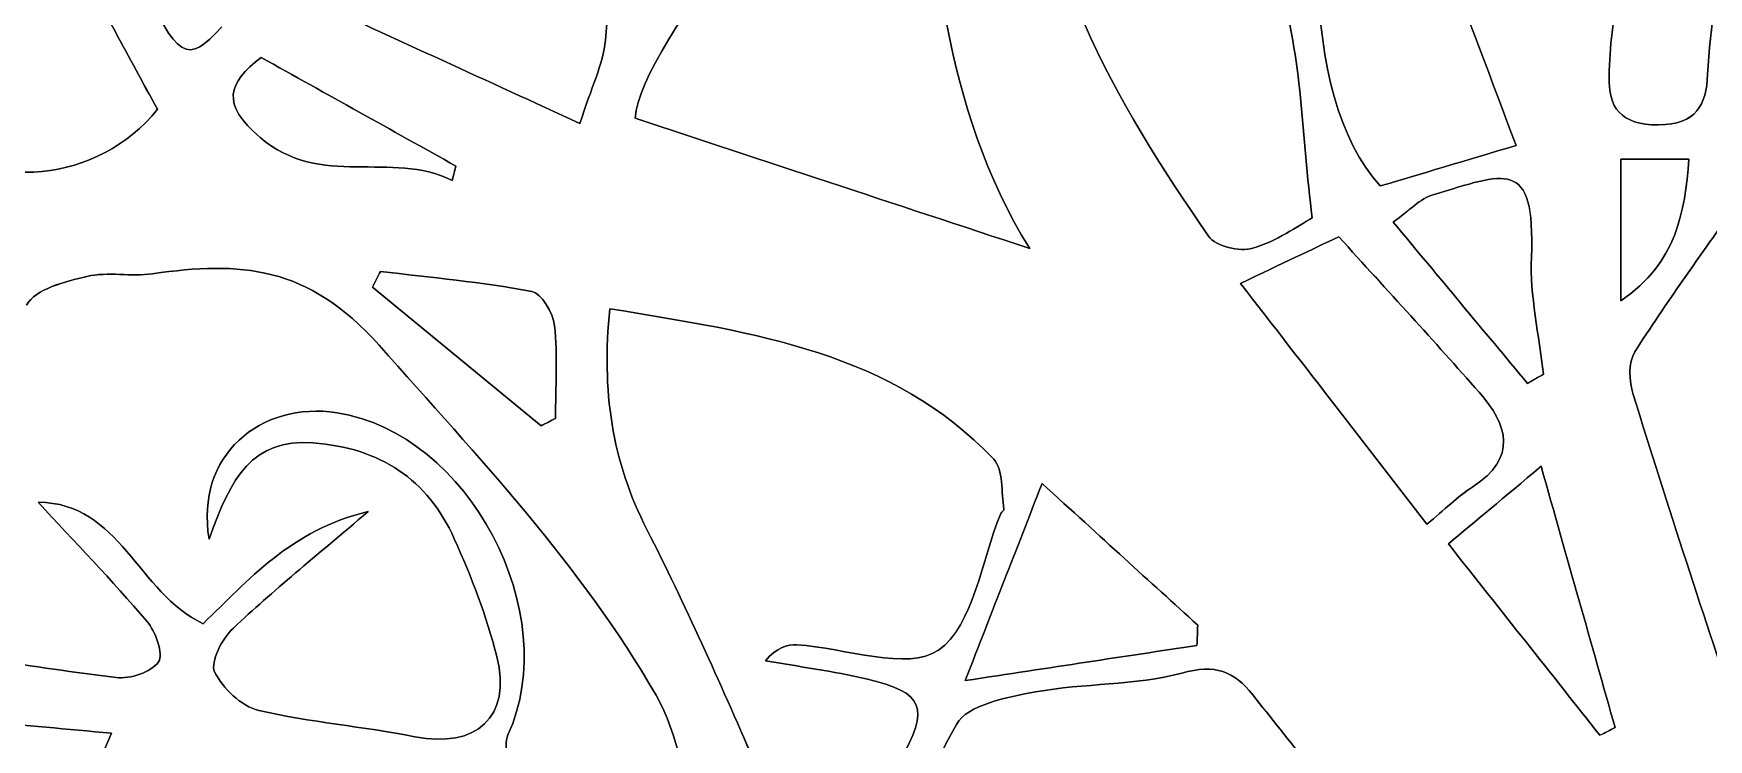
# Model space of a CAD drawing. Extents: x 105 to 524, y 66 to 486.
# Drawn here: x 249.4 to 309.6, y 336 to 361.4 of the extents above; entities that cross this region are included whole.
import ezdxf

# ---------------------------------------------------------------- set-up
doc = ezdxf.new("R2010")
doc.units = 0
doc.layers.add('tree', color=7, linetype='CONTINUOUS')

msp = doc.modelspace()

# ---------------------------------------------------------------- linework, layer by layer
at = {"layer": 'tree', "color": 7}
for p, q in [((257.614173, 360.517511), (257.614177, 360.517511)), ((257.614261, 360.517616), (257.614258, 360.517616)), ((302.680839, 357.354822), (302.680839, 357.354823)), ((302.680867, 357.354858), (302.680867, 357.354858)), ((308.887255, 356.868412), (306.446837, 356.868412)), ((306.446837, 356.868412), (306.446837, 351.774167)), ((308.887255, 356.868412), (306.446837, 356.868412)), ((306.446837, 356.868412), (306.446837, 351.774167)), ((306.446851, 351.774192), (306.446851, 356.868448)), ((306.446851, 356.868448), (308.887269, 356.868448)), ((306.446851, 351.774192), (306.446851, 356.868448)), ((306.446851, 356.868448), (308.887269, 356.868448)), ((264.611333, 356.617587), (264.476749, 356.099357)), ((264.611333, 356.617587), (264.476749, 356.099357)), ((295.360415, 354.753686), (295.360415, 354.753686)), ((295.360439, 354.753545), (295.360439, 354.753545)), ((298.265388, 354.606754), (298.265388, 354.606754)), ((298.265469, 354.606825), (298.265469, 354.606825)), ((285.214374, 353.656336), (285.214374, 353.656336)), ((285.21448, 353.656371), (285.21448, 353.656371)), ((261.619675, 352.274487), (267.671987, 347.292627)), ((261.619675, 352.274487), (267.671987, 347.292627)), ((267.672069, 347.292574), (261.619757, 352.274434)), ((267.672069, 347.292574), (261.619757, 352.274434)), ((292.7864, 352.40547), (292.7864, 352.40547)), ((292.786477, 352.405576), (292.786477, 352.405576)), ((270.134302, 351.495173), (270.134302, 351.495173)), ((270.134412, 351.495173), (270.134412, 351.495173)), ((306.446851, 351.774192), (306.446851, 351.774192)), ((267.672069, 347.292574), (267.672069, 347.292574)), ((255.748663, 343.229445), (255.748663, 343.229445)), ((255.748681, 343.229445), (255.748681, 343.229445)), ((282.900021, 338.146076), (282.900021, 338.146076)), ((282.900106, 338.146129), (282.900102, 338.146129)), ((305.691134, 336.18382), (305.691134, 336.18382)), ((305.691215, 336.183767), (305.691215, 336.183767))]:
    msp.add_line(p, q, dxfattribs=at)
for points in [[(104.943981, 275.896663), (104.943988, 391.738389), (198.852265, 485.646659), (314.693991, 485.646659)], [(297.802674, 355.902719), (294.828457, 359.140125), (295.024457, 367.265409), (297.291838, 371.683668)], [(297.802674, 355.902719), (294.828457, 359.140125), (295.024457, 367.265409), (297.291838, 371.683668)], [(297.291866, 371.683739), (295.024485, 367.265197), (294.828482, 359.14016), (297.802702, 355.902754)], [(297.291866, 371.683739), (295.024485, 367.265197), (294.828482, 359.14016), (297.802702, 355.902754)], [(297.291838, 371.683668), (299.185104, 366.649494), (300.930702, 362.008279), (302.680839, 357.354822)], [(297.291838, 371.683668), (299.185104, 366.649494), (300.930702, 362.008279), (302.680839, 357.354822)], [(302.680867, 357.354858), (300.93073, 362.008349), (299.185132, 366.649529), (297.291866, 371.683739)], [(302.680867, 357.354858), (300.93073, 362.008349), (299.185132, 366.649529), (297.291866, 371.683739)], [(267.758693, 369.901929), (270.516346, 367.523677), (270.262399, 364.303345), (269.977207, 361.140939)], [(267.758693, 369.901929), (270.516346, 367.523677), (270.262399, 364.303345), (269.977207, 361.140939)], [(269.977288, 361.140939), (270.262212, 364.30331), (270.516428, 367.523642), (267.758774, 369.901893)], [(269.977288, 361.140939), (270.262212, 364.30331), (270.516428, 367.523642), (267.758774, 369.901893)], [(281.175065, 370.042863), (277.86305, 369.026722), (271.256912, 361.046959), (271.046222, 358.336286)], [(281.175065, 370.042863), (277.86305, 369.026722), (271.256912, 361.046959), (271.046222, 358.336286)], [(271.046381, 358.33625), (271.256806, 361.046889), (277.863212, 369.026687), (281.175227, 370.042828)], [(271.046381, 358.33625), (271.256806, 361.046889), (277.863212, 369.026687), (281.175227, 370.042828)], [(285.21448, 353.656371), (282.029306, 358.809396), (281.825291, 364.472326), (281.175065, 370.042863)], [(285.21448, 353.656371), (282.029306, 358.809396), (281.825291, 364.472326), (281.175065, 370.042863)], [(281.175227, 370.042828), (281.825185, 364.472255), (282.0292, 358.809325), (285.214374, 353.656336)], [(281.175227, 370.042828), (281.825185, 364.472255), (282.0292, 358.809325), (285.214374, 353.656336)], [(285.237446, 370.29517), (285.298328, 364.075027), (288.255456, 358.992805), (291.636898, 354.096884)], [(285.237446, 370.29517), (285.298328, 364.075027), (288.255456, 358.992805), (291.636898, 354.096884)], [(291.636926, 354.096779), (288.255216, 358.992911), (285.298356, 364.074922), (285.23747, 370.295311)], [(291.636926, 354.096779), (288.255216, 358.992911), (285.298356, 364.074922), (285.23747, 370.295311)], [(312.672455, 369.475279), (310.686796, 366.572906), (309.71853, 363.381431), (309.558313, 359.899444)], [(312.672455, 369.475279), (310.686796, 366.572906), (309.71853, 363.381431), (309.558313, 359.899444)], [(309.558313, 359.899444), (309.71853, 363.381431), (310.686796, 366.572906), (312.672455, 369.475279)], [(309.558313, 359.899444), (309.71853, 363.381431), (310.686796, 366.572906), (312.672455, 369.475279)], [(250.734675, 364.130802), (251.93873, 362.434928), (252.838899, 360.523614), (253.897952, 358.653927)], [(250.734675, 364.130802), (251.93873, 362.434928), (252.838899, 360.523614), (253.897952, 358.653927)], [(253.897871, 358.653997), (252.838818, 360.523649), (251.938649, 362.434964), (250.734862, 364.130837)], [(253.897871, 358.653997), (252.838818, 360.523649), (251.938649, 362.434964), (250.734862, 364.130837)], [(253.285008, 363.3857), (254.595073, 360.438771), (254.971589, 360.245484), (256.201277, 361.608688)], [(253.285032, 363.3857), (254.595097, 360.438771), (254.971613, 360.245484), (256.201302, 361.608687)], [(256.201143, 361.608793), (254.971719, 360.245589), (254.595203, 360.438594), (253.285138, 363.385806)], [(256.201143, 361.608793), (254.971719, 360.245589), (254.595203, 360.438594), (253.285138, 363.385806)], [(269.063953, 358.147832), (265.724968, 359.678146), (262.559288, 361.128945), (259.033112, 362.744703)], [(269.063953, 358.147832), (265.724968, 359.678146), (262.559288, 361.128945), (259.033112, 362.744703)], [(259.03319, 362.744667), (262.559101, 361.12891), (265.725049, 359.678146), (269.064034, 358.148079)], [(259.03319, 362.744667), (262.559101, 361.12891), (265.725049, 359.678146), (269.064034, 358.148079)], [(295.360415, 354.753686), (294.977488, 357.686998), (295.017811, 360.540229), (294.170513, 363.099491)], [(295.360415, 354.753686), (294.977488, 357.686998), (295.017811, 360.540229), (294.170513, 363.099491)], [(294.170541, 363.09935), (295.017836, 360.540088), (294.977513, 357.686857), (295.360439, 354.753545)], [(294.170541, 363.09935), (295.017836, 360.540088), (294.977513, 357.686857), (295.360439, 354.753545)], [(306.01745, 359.851678), (306.046272, 360.890502), (306.155238, 361.944532), (306.383284, 362.957181)], [(306.01745, 359.851678), (306.046272, 360.890502), (306.155238, 361.944532), (306.383284, 362.957181)], [(306.383284, 362.957181), (306.155238, 361.944532), (306.04629, 360.890502), (306.01745, 359.851678)], [(306.383284, 362.957181), (306.155238, 361.944532), (306.04629, 360.890502), (306.01745, 359.851678)], [(269.977207, 361.140939), (269.8987, 360.268732), (269.467439, 359.428521), (269.063953, 358.147832)], [(269.977207, 361.140939), (269.8987, 360.268732), (269.467439, 359.428521), (269.063953, 358.147832)], [(269.064034, 358.148079), (269.46752, 359.428521), (269.898781, 360.268696), (269.977288, 361.140939)], [(269.064034, 358.148079), (269.46752, 359.428521), (269.898781, 360.268696), (269.977288, 361.140939)], [(257.580077, 357.643042), (256.162662, 358.851659), (256.421685, 359.586389), (257.614261, 360.517616)], [(257.580077, 357.643042), (256.162662, 358.851659), (256.421685, 359.586389), (257.614261, 360.517616)], [(257.614177, 360.517511), (256.421604, 359.586283), (256.162849, 358.851835), (257.579992, 357.643218)], [(257.614177, 360.517511), (256.421604, 359.586283), (256.162849, 358.851835), (257.579992, 357.643218)], [(264.611249, 356.617729), (262.300607, 357.90565), (259.989701, 359.193571), (257.614173, 360.517511)], [(264.611249, 356.617729), (262.300607, 357.90565), (259.989701, 359.193571), (257.614173, 360.517511)], [(257.614258, 360.517616), (259.989786, 359.193677), (262.300424, 357.905756), (264.611333, 356.617587)], [(257.614258, 360.517616), (259.989786, 359.193677), (262.300424, 357.905756), (264.611333, 356.617587)], [(307.788949, 358.096538), (306.437492, 358.088777), (305.98594, 358.718344), (306.01745, 359.851678)], [(307.788949, 358.096538), (306.437492, 358.088777), (305.98594, 358.718344), (306.01745, 359.851678)], [(306.01745, 359.851678), (305.985947, 358.718344), (306.43776, 358.088812), (307.788949, 358.096538)], [(306.01745, 359.851678), (305.985947, 358.718344), (306.43776, 358.088812), (307.788949, 358.096538)], [(309.558313, 359.899444), (309.508377, 358.817404), (309.157762, 358.104546), (307.788949, 358.096538)], [(309.558313, 359.899444), (309.508377, 358.817404), (309.157762, 358.104546), (307.788949, 358.096538)], [(307.788949, 358.096538), (309.15803, 358.104652), (309.508377, 358.817404), (309.558313, 359.899444)], [(307.788949, 358.096538), (309.15803, 358.104652), (309.508377, 358.817404), (309.558313, 359.899444)], [(253.897952, 358.653927), (251.765424, 356.012715), (247.891572, 355.641063), (245.052737, 357.780131)], [(253.897952, 358.653927), (251.765424, 356.012715), (247.891572, 355.641063), (245.052737, 357.780131)], [(245.052924, 357.779884), (247.891491, 355.641134), (251.765343, 356.01275), (253.897871, 358.653997)], [(245.052924, 357.779884), (247.89149, 355.641134), (251.765343, 356.01275), (253.897871, 358.653997)], [(271.046222, 358.336286), (275.684326, 356.804348), (280.230834, 355.302573), (285.21448, 353.656371)], [(271.046222, 358.336286), (275.684326, 356.804348), (280.230834, 355.302573), (285.21448, 353.656371)], [(285.214374, 353.656336), (280.230996, 355.302538), (275.684484, 356.804313), (271.046381, 358.33625)], [(285.214374, 353.656336), (280.230996, 355.302538), (275.684484, 356.804313), (271.046381, 358.33625)], [(257.579992, 357.643218), (259.755245, 355.78796), (262.287523, 357.197625), (264.476664, 356.099251)], [(257.579992, 357.643218), (259.755245, 355.78796), (262.287523, 357.197625), (264.476664, 356.099251)], [(264.476749, 356.099357), (262.287607, 357.197731), (259.755061, 355.788066), (257.580077, 357.643042)], [(264.476749, 356.099357), (262.287607, 357.197731), (259.755061, 355.788066), (257.580077, 357.643042)], [(302.680839, 357.354823), (300.756062, 356.781876), (299.27483, 356.340833), (297.802674, 355.902719)], [(302.680839, 357.354823), (300.756062, 356.781876), (299.27483, 356.340833), (297.802674, 355.902719)], [(297.802702, 355.902754), (299.274854, 356.340869), (300.756091, 356.781911), (302.680867, 357.354858)], [(297.802702, 355.902754), (299.274854, 356.340869), (300.756091, 356.781911), (302.680867, 357.354858)], [(299.700428, 355.588429), (302.264748, 356.338117), (303.380415, 356.982889), (303.230075, 353.34635)], [(299.700428, 355.588429), (302.264748, 356.338117), (303.380415, 356.982889), (303.230075, 353.34635)], [(303.230153, 353.346138), (303.380493, 356.982959), (302.26483, 356.338188), (299.700506, 355.588535)], [(303.230153, 353.346138), (303.380493, 356.982959), (302.26483, 356.338187), (299.700506, 355.588535)], [(306.446837, 351.774167), (308.463474, 353.180897), (308.727838, 354.934943), (308.887255, 356.868412)], [(306.446837, 351.774167), (308.463474, 353.180897), (308.727838, 354.934943), (308.887255, 356.868412)], [(308.887269, 356.868448), (308.727852, 354.934979), (308.463488, 353.18065), (306.446851, 351.774192)], [(308.887269, 356.868448), (308.727852, 354.934979), (308.463488, 353.18065), (306.446851, 351.774192)], [(264.476664, 356.099251), (264.521527, 356.272006), (264.566386, 356.445009), (264.611249, 356.617729)], [(264.476664, 356.099251), (264.521527, 356.272006), (264.566386, 356.445009), (264.611249, 356.617729)], [(298.265388, 354.606754), (298.858739, 355.024055), (299.236589, 355.452821), (299.700428, 355.588429)], [(298.265388, 354.606754), (298.858739, 355.024055), (299.236589, 355.452821), (299.700428, 355.588429)], [(299.700506, 355.588535), (299.23667, 355.452892), (298.858817, 355.023843), (298.265469, 354.606825)], [(299.700506, 355.588535), (299.23667, 355.452892), (298.858817, 355.023843), (298.265469, 354.606825)], [(306.946004, 349.949244), (308.043778, 351.678748), (309.25691, 353.335096), (310.634003, 355.312627)], [(306.946004, 349.949244), (308.043778, 351.678748), (309.25691, 353.335096), (310.634003, 355.312627)], [(310.633921, 355.312733), (309.257097, 353.335202), (308.043965, 351.678854), (306.946191, 349.949354)], [(310.633921, 355.312733), (309.257097, 353.335202), (308.043965, 351.678854), (306.946191, 349.949354)], [(293.22922, 353.66519), (294.081055, 353.914816), (294.841835, 354.474145), (295.360415, 354.753686)], [(293.22922, 353.66519), (294.081055, 353.914816), (294.841835, 354.474145), (295.360415, 354.753686)], [(295.360439, 354.753545), (294.841859, 354.474286), (294.081084, 353.914957), (293.229245, 353.665049)], [(295.360439, 354.753545), (294.841859, 354.474286), (294.081084, 353.914957), (293.229245, 353.665049)], [(303.089881, 348.81754), (301.50744, 350.716307), (299.925003, 352.615345), (298.265388, 354.606754)], [(303.089881, 348.81754), (301.50744, 350.716307), (299.925003, 352.615345), (298.265388, 354.606754)], [(298.265469, 354.606825), (299.92508, 352.615422), (301.507521, 350.716388), (303.089963, 348.817621)], [(298.265469, 354.606825), (299.92508, 352.615422), (301.507521, 350.716388), (303.089963, 348.817621)], [(291.636898, 354.096884), (291.885239, 353.737263), (292.764849, 353.529018), (293.22922, 353.66519)], [(291.636898, 354.096884), (291.885239, 353.737263), (292.764849, 353.529018), (293.22922, 353.66519)], [(293.229245, 353.665049), (292.764877, 353.528912), (291.885268, 353.737404), (291.636926, 354.096779)], [(293.229245, 353.665049), (292.764877, 353.528912), (291.885268, 353.737404), (291.636926, 354.096779)], [(292.7864, 352.40547), (294.278046, 353.114046), (295.370479, 353.633052), (296.313909, 354.081292)], [(292.7864, 352.40547), (294.278046, 353.114046), (295.370479, 353.633052), (296.313909, 354.081292)], [(296.313991, 354.081151), (295.37056, 353.633158), (294.277859, 353.114151), (292.786477, 352.405576)], [(296.313991, 354.081151), (295.37056, 353.633158), (294.277859, 353.114151), (292.786477, 352.405576)], [(296.313909, 354.081292), (298.09609, 352.111525), (299.743421, 350.32569), (301.349357, 348.503543)], [(296.313909, 354.081292), (298.09609, 352.111525), (299.743421, 350.32569), (301.349357, 348.503543)], [(301.349438, 348.503385), (299.743234, 350.325528), (298.096171, 352.111363), (296.313991, 354.081151)], [(301.349438, 348.503385), (299.743234, 350.325528), (298.096171, 352.111363), (296.313991, 354.081151)], [(261.850893, 350.185097), (259.300991, 353.061552), (256.851492, 353.204392), (253.721863, 352.750515)], [(253.721881, 352.750515), (256.85151, 353.204392), (259.301008, 353.061552), (261.851175, 350.185097)], [(253.721881, 352.750515), (256.85151, 353.204392), (259.301008, 353.061552), (261.851175, 350.185097)], [(261.850928, 350.185097), (259.301026, 353.061552), (256.851527, 353.204392), (253.721898, 352.750515)], [(303.659011, 349.144671), (303.504664, 350.54552), (303.172474, 351.954112), (303.230153, 353.346138)], [(303.659011, 349.144671), (303.504664, 350.54552), (303.172474, 351.954112), (303.230153, 353.346138)], [(303.230075, 353.34635), (303.172661, 351.954031), (303.504586, 350.545707), (303.659198, 349.144594)], [(303.230075, 353.34635), (303.172661, 351.954031), (303.504586, 350.545707), (303.659198, 349.144594)], [(251.363692, 352.656006), (250.586889, 352.471521), (249.513951, 352.205075), (249.196715, 351.629461)], [(249.196733, 351.629461), (249.513968, 352.205075), (250.586907, 352.471521), (251.363709, 352.655738)], [(249.196733, 351.629461), (249.513968, 352.205075), (250.586907, 352.471521), (251.363709, 352.655738)], [(251.363727, 352.656006), (250.586924, 352.471521), (249.513986, 352.205075), (249.196751, 351.629461)], [(253.721863, 352.750515), (252.946397, 352.638117), (252.114322, 352.834081), (251.363692, 352.656006)], [(251.363709, 352.655738), (252.114604, 352.834081), (252.946415, 352.638134), (253.721881, 352.750515)], [(251.363709, 352.655738), (252.114604, 352.834081), (252.946415, 352.638134), (253.721881, 352.750515)], [(253.721898, 352.750515), (252.946433, 352.638117), (252.114357, 352.834081), (251.363727, 352.656006)], [(261.898193, 352.837009), (261.805265, 352.649596), (261.712336, 352.462176), (261.619675, 352.274487)], [(261.898193, 352.837009), (261.805265, 352.649596), (261.712336, 352.462176), (261.619675, 352.274487)], [(261.619757, 352.274434), (261.712417, 352.462123), (261.805346, 352.649543), (261.898007, 352.836974)], [(261.619757, 352.274434), (261.712417, 352.462123), (261.805346, 352.649543), (261.898007, 352.836974)], [(261.898007, 352.836974), (263.713567, 352.614837), (265.540074, 352.451977), (267.335074, 352.118785)], [(261.898007, 352.836974), (263.713567, 352.614837), (265.540074, 352.451977), (267.335074, 352.118785)], [(267.335261, 352.118838), (265.540261, 352.45203), (263.713486, 352.61489), (261.898193, 352.837009)], [(267.335261, 352.118838), (265.540261, 352.45203), (263.713486, 352.61489), (261.898193, 352.837009)], [(267.335074, 352.118785), (267.683283, 352.054178), (268.103329, 351.345609), (268.151127, 350.897881)], [(267.335074, 352.118785), (267.683283, 352.054178), (268.103329, 351.345609), (268.151127, 350.897881)], [(268.151314, 350.897934), (268.103248, 351.345662), (267.68347, 352.054231), (267.335261, 352.118838)], [(268.151314, 350.897934), (268.103248, 351.345662), (267.68347, 352.054231), (267.335261, 352.118838)], [(299.480658, 343.764101), (297.297927, 346.581815), (295.186227, 349.30769), (292.7864, 352.40547)], [(299.480658, 343.764101), (297.297927, 346.581815), (295.186227, 349.30769), (292.7864, 352.40547)], [(292.786477, 352.405576), (295.186308, 349.307531), (297.298008, 346.581924), (299.480739, 343.764207)], [(292.786477, 352.405576), (295.186308, 349.307531), (297.298008, 346.581924), (299.480739, 343.764207)], [(271.473316, 343.558901), (270.20731, 346.031407), (269.841476, 348.56826), (270.134412, 351.495173)], [(271.473316, 343.558901), (270.20731, 346.031407), (269.841476, 348.56826), (270.134412, 351.495173)], [(270.134302, 351.495173), (269.841634, 348.56826), (270.207204, 346.031407), (271.47321, 343.558901)], [(270.134302, 351.495173), (269.841634, 348.56826), (270.207204, 346.031407), (271.47321, 343.558901)], [(283.92284, 346.090946), (280.284509, 349.931997), (275.380708, 350.636029), (270.134302, 351.495173)], [(283.92284, 346.090946), (280.284509, 349.931997), (275.380708, 350.636029), (270.134302, 351.495173)], [(270.134412, 351.495173), (275.380817, 350.636029), (280.284615, 349.931997), (283.922946, 346.090946)], [(270.134412, 351.495173), (275.380817, 350.636029), (280.284615, 349.931997), (283.922946, 346.090946)], [(268.151127, 350.897881), (268.269156, 349.796851), (268.189848, 348.674464), (268.189848, 347.560889)], [(268.151127, 350.897881), (268.269156, 349.796851), (268.189848, 348.674464), (268.189848, 347.560889)], [(268.189766, 347.560674), (268.189766, 348.674521), (268.269074, 349.796908), (268.151314, 350.897934)], [(268.189766, 347.560674), (268.189766, 348.674521), (268.269074, 349.796908), (268.151314, 350.897934)], [(271.798687, 337.621245), (269.106456, 342.287535), (265.418457, 346.161162), (261.850893, 350.185097)], [(271.798722, 337.621245), (269.106491, 342.287535), (265.418492, 346.161162), (261.850928, 350.185097)], [(261.851175, 350.185097), (265.418743, 346.161162), (269.106474, 342.287535), (271.798704, 337.621245)], [(261.851175, 350.185097), (265.418743, 346.161162), (269.106474, 342.287535), (271.798704, 337.621245)], [(306.946191, 349.949354), (306.706129, 349.571306), (306.736034, 348.88757), (306.882638, 348.420355)], [(306.946191, 349.949354), (306.706129, 349.571306), (306.736034, 348.88757), (306.882638, 348.420355)], [(306.882715, 348.420246), (306.736115, 348.887729), (306.706206, 349.571201), (306.946004, 349.949244)], [(306.882715, 348.420246), (306.736115, 348.887729), (306.706206, 349.571201), (306.946004, 349.949244)], [(303.659198, 349.144594), (303.469336, 349.035663), (303.279743, 348.926468), (303.089881, 348.81754)], [(303.659198, 349.144594), (303.469336, 349.035663), (303.279743, 348.926468), (303.089881, 348.81754)], [(303.089963, 348.817621), (303.279556, 348.926549), (303.469417, 349.035476), (303.659011, 349.144671)], [(303.089963, 348.817621), (303.279556, 348.926549), (303.469417, 349.035476), (303.659011, 349.144671)], [(301.349357, 348.503543), (302.388919, 347.323756), (302.738734, 346.152512), (301.121579, 345.103009)], [(301.349357, 348.503543), (302.388919, 347.323756), (302.738734, 346.152512), (301.121579, 345.103009)], [(301.12166, 345.103115), (302.738811, 346.152618), (302.389, 347.323862), (301.349438, 348.503385)], [(301.12166, 345.103115), (302.738811, 346.152618), (302.389, 347.323862), (301.349438, 348.503385)], [(306.882638, 348.420355), (308.139296, 344.412704), (309.422927, 340.412529), (310.779989, 336.437986)], [(306.882638, 348.420355), (308.139296, 344.412704), (309.422927, 340.412529), (310.779989, 336.437986)], [(310.78007, 336.438145), (309.423005, 340.412423), (308.139377, 344.412598), (306.882715, 348.420246)], [(310.78007, 336.438145), (309.423005, 340.412423), (308.139377, 344.412598), (306.882715, 348.420246)], [(255.748645, 343.229445), (255.237544, 346.235916), (257.597317, 348.182205), (260.343223, 347.761712)], [(260.343241, 347.761712), (257.597603, 348.182205), (255.237562, 346.235916), (255.748663, 343.229445)], [(260.343241, 347.761712), (257.597603, 348.182205), (255.237562, 346.235916), (255.748663, 343.229445)], [(255.748681, 343.229445), (255.23758, 346.235916), (257.597353, 348.182205), (260.343258, 347.761712)], [(260.343223, 347.761712), (265.073183, 347.03766), (268.477326, 340.558035), (266.479648, 336.196901)], [(266.479666, 336.196901), (268.477344, 340.558035), (265.073201, 347.03766), (260.343241, 347.761712)], [(266.479666, 336.196901), (268.477344, 340.558035), (265.073201, 347.03766), (260.343241, 347.761712)], [(260.343258, 347.761712), (265.073218, 347.03766), (268.477361, 340.558035), (266.479683, 336.196901)], [(267.671987, 347.292627), (267.84476, 347.382066), (268.017262, 347.471503), (268.189766, 347.560674)], [(267.671987, 347.292627), (267.84476, 347.382066), (268.017262, 347.471503), (268.189766, 347.560674)], [(268.189848, 347.560889), (268.017343, 347.47145), (267.844573, 347.38201), (267.672069, 347.292574)], [(268.189848, 347.560889), (268.017343, 347.47145), (267.844573, 347.38201), (267.672069, 347.292574)], [(259.481239, 346.678571), (257.294235, 346.840362), (256.540399, 345.451525), (255.748645, 343.229445)], [(255.748663, 343.229445), (256.540684, 345.451525), (257.294253, 346.840362), (259.481521, 346.678571)], [(255.748663, 343.229445), (256.540684, 345.451525), (257.294253, 346.840362), (259.481521, 346.678571)], [(259.481274, 346.678571), (257.294271, 346.840362), (256.540434, 345.451525), (255.748681, 343.229445)], [(264.554607, 343.236388), (263.58367, 345.381312), (261.90617, 346.499159), (259.481239, 346.678571)], [(264.554642, 343.236388), (263.583706, 345.381312), (261.906205, 346.499159), (259.481274, 346.678571)], [(259.481521, 346.678571), (261.906184, 346.499159), (263.583688, 345.381312), (264.554624, 343.236388)], [(259.481521, 346.678571), (261.906184, 346.499159), (263.583688, 345.381312), (264.554624, 343.236388)], [(284.292146, 344.302708), (284.186937, 344.910357), (284.279587, 345.714503), (283.92284, 346.090946)], [(284.292146, 344.302708), (284.186937, 344.910357), (284.279587, 345.714503), (283.92284, 346.090946)], [(283.922946, 346.090946), (284.279435, 345.714503), (284.187043, 344.910357), (284.291987, 344.302708)], [(283.922946, 346.090946), (284.279435, 345.714503), (284.187043, 344.910357), (284.291987, 344.302708)], [(300.248539, 343.053719), (301.240035, 343.882694), (302.206963, 344.691113), (303.57978, 345.838861)], [(300.248539, 343.053719), (301.240035, 343.882694), (302.206963, 344.691113), (303.57978, 345.838861)], [(303.579699, 345.838914), (302.20715, 344.691166), (301.240222, 343.882747), (300.248726, 343.053772)], [(303.579699, 345.838914), (302.20715, 344.691166), (301.240222, 343.882747), (300.248726, 343.053772)], [(306.234814, 336.465753), (305.384846, 339.465814), (304.535145, 342.465879), (303.579699, 345.838914)], [(306.234814, 336.465753), (305.384846, 339.465814), (304.535145, 342.465879), (303.579699, 345.838914)], [(303.57978, 345.838861), (304.535226, 342.465826), (305.384927, 339.465761), (306.234627, 336.465965)], [(303.57978, 345.838861), (304.535226, 342.465826), (305.384927, 339.465761), (306.234627, 336.465965)], [(282.900021, 338.146076), (283.925162, 340.774503), (284.691815, 342.740548), (285.659544, 345.221602)], [(282.900021, 338.146076), (283.925162, 340.774503), (284.691815, 342.740548), (285.659544, 345.221602)], [(285.659361, 345.221655), (284.6919, 342.740604), (283.925246, 340.774556), (282.900106, 338.146129)], [(285.659361, 345.221655), (284.6919, 342.740604), (283.925246, 340.774556), (282.900106, 338.146129)], [(291.249703, 340.137006), (289.52093, 341.709523), (287.792156, 343.281773), (285.659361, 345.221655)], [(291.249703, 340.137006), (289.52093, 341.709523), (287.792156, 343.281773), (285.659361, 345.221655)], [(285.659544, 345.221602), (287.792072, 343.28172), (289.520849, 341.70947), (291.249622, 340.137221)], [(285.659544, 345.221602), (287.792072, 343.28172), (289.520849, 341.70947), (291.249622, 340.137221)], [(301.121579, 345.103009), (300.577631, 344.750062), (300.108454, 344.28231), (299.480658, 343.764101)], [(301.121579, 345.103009), (300.577631, 344.750062), (300.108454, 344.28231), (299.480658, 343.764101)], [(299.480739, 343.764207), (300.108535, 344.282152), (300.577712, 344.750168), (301.12166, 345.103115)], [(299.480739, 343.764207), (300.108535, 344.282152), (300.577712, 344.750168), (301.12166, 345.103115)], [(253.511173, 340.284379), (252.26306, 341.749302), (250.920416, 343.133867), (249.613018, 344.548065)], [(249.613018, 344.548065), (252.561602, 344.536035), (253.176846, 341.302911), (255.532883, 340.190935)], [(255.532901, 340.190935), (253.176864, 341.302911), (252.561619, 344.536049), (249.613035, 344.548065)], [(249.613035, 344.548065), (250.920698, 343.133867), (252.263342, 341.749302), (253.511456, 340.284379)], [(255.532901, 340.190935), (253.176864, 341.302911), (252.561619, 344.536049), (249.613035, 344.548065)], [(249.613035, 344.548065), (250.920698, 343.133867), (252.263342, 341.749302), (253.511456, 340.284379)], [(253.511209, 340.284379), (252.263095, 341.749302), (250.920451, 343.133867), (249.613053, 344.548065)], [(249.613053, 344.548065), (252.561637, 344.536035), (253.176881, 341.302911), (255.532918, 340.190935)], [(255.532883, 340.190935), (257.140957, 341.723673), (258.680673, 343.559165), (261.458886, 344.213804)], [(261.458904, 344.213804), (258.680691, 343.559165), (257.140975, 341.723673), (255.532901, 340.190935)], [(261.458904, 344.213804), (258.680691, 343.559165), (257.140975, 341.723673), (255.532901, 340.190935)], [(255.532918, 340.190935), (257.140992, 341.723673), (258.680708, 343.559165), (261.458922, 344.213804)], [(261.458886, 344.213804), (259.551466, 342.584952), (258.035785, 341.363247), (256.619975, 340.035018)], [(256.619992, 340.035018), (258.035802, 341.363247), (259.551484, 342.584952), (261.458904, 344.213804)], [(256.619992, 340.035018), (258.035802, 341.363247), (259.551484, 342.584952), (261.458904, 344.213804)], [(261.458922, 344.213804), (259.551502, 342.584952), (258.03582, 341.363247), (256.62001, 340.035018)], [(284.179832, 344.145189), (283.474866, 342.449326), (283.208099, 340.128461), (281.939157, 339.243155)], [(284.179832, 344.145189), (283.474866, 342.449326), (283.208099, 340.128461), (281.939157, 339.243155)], [(281.939316, 339.243155), (283.208257, 340.128461), (283.475024, 342.449326), (284.179726, 344.145189)], [(281.939316, 339.243155), (283.208257, 340.128461), (283.475024, 342.449326), (284.179726, 344.145189)], [(284.179726, 344.145189), (284.204279, 344.204191), (284.299889, 344.258388), (284.292146, 344.302708)], [(284.179726, 344.145189), (284.204279, 344.204191), (284.299889, 344.258388), (284.292146, 344.302708)], [(284.291987, 344.302708), (284.299748, 344.258388), (284.204399, 344.204191), (284.179832, 344.145189)], [(284.291987, 344.302708), (284.299748, 344.258388), (284.204399, 344.204191), (284.179832, 344.145189)], [(271.47321, 343.558901), (272.850568, 340.869069), (274.080256, 338.100476), (275.287514, 335.32868)], [(271.47321, 343.558901), (272.850568, 340.869069), (274.080256, 338.100476), (275.287514, 335.32868)], [(275.28762, 335.328415), (274.080362, 338.100476), (272.850405, 340.869069), (271.473316, 343.558901)], [(275.28762, 335.328415), (274.080362, 338.100476), (272.850405, 340.869069), (271.473316, 343.558901)], [(266.077764, 339.008212), (265.712995, 340.454714), (265.171185, 341.874249), (264.554607, 343.236388)], [(264.554624, 343.236388), (265.171202, 341.874249), (265.713012, 340.454714), (266.078049, 339.008212)], [(264.554624, 343.236388), (265.171202, 341.874249), (265.713012, 340.454714), (266.078049, 339.008212)], [(266.077799, 339.008212), (265.71303, 340.454714), (265.17122, 341.874249), (264.554642, 343.236388)], [(305.691215, 336.183767), (303.926656, 338.41092), (302.162369, 340.638077), (300.248539, 343.053719)], [(305.691215, 336.183767), (303.926656, 338.41092), (302.162369, 340.638077), (300.248539, 343.053719)], [(300.248726, 343.053772), (302.162288, 340.63813), (303.926843, 338.410973), (305.691134, 336.18382)], [(300.248726, 343.053772), (302.162288, 340.63813), (303.926843, 338.410973), (305.691134, 336.18382)], [(253.934154, 338.820524), (254.123479, 339.084035), (253.828677, 339.911672), (253.511173, 340.284379)], [(253.934189, 338.820524), (254.123515, 339.084035), (253.828712, 339.911672), (253.511209, 340.284379)], [(253.511456, 340.284379), (253.828691, 339.911672), (254.123497, 339.084035), (253.934172, 338.820524)], [(253.511456, 340.284379), (253.828691, 339.911672), (254.123497, 339.084035), (253.934172, 338.820524)], [(256.619975, 340.035018), (256.220761, 339.660445), (255.782558, 338.819455), (255.947852, 338.465171)], [(255.94787, 338.465171), (255.782576, 338.819455), (256.220778, 339.660445), (256.619992, 340.035018)], [(255.94787, 338.465171), (255.782576, 338.819455), (256.220778, 339.660445), (256.619992, 340.035018)], [(256.62001, 340.035018), (256.220796, 339.660445), (255.782593, 338.819455), (255.947887, 338.465171)], [(291.249622, 340.137221), (291.240027, 339.895067), (291.230643, 339.653181), (291.221047, 339.411031)], [(291.249622, 340.137221), (291.240027, 339.895067), (291.230643, 339.653181), (291.221047, 339.411031)], [(291.221128, 339.411084), (291.230477, 339.65297), (291.240072, 339.89512), (291.249703, 340.137006)], [(291.221128, 339.411084), (291.230477, 339.65297), (291.240072, 339.89512), (291.249703, 340.137006)], [(242.959082, 339.639088), (246.469235, 339.113135), (249.434643, 338.632835), (252.4134, 338.257995)], [(252.413417, 338.257995), (249.434657, 338.632835), (246.469253, 339.113135), (242.9591, 339.639088)], [(252.413417, 338.257995), (249.434657, 338.632835), (246.469253, 339.113135), (242.9591, 339.639088)], [(242.959117, 339.639088), (246.46927, 339.113135), (249.434678, 338.632835), (252.413435, 338.257995)], [(275.724112, 338.862705), (276.129471, 339.31951), (276.497443, 339.451132), (276.856603, 339.430039)], [(275.724112, 338.862705), (276.129471, 339.31951), (276.497443, 339.451132), (276.856603, 339.430039)], [(276.85644, 339.430039), (276.497549, 339.451135), (276.129309, 339.31951), (275.724221, 338.862705)], [(276.85644, 339.430039), (276.497549, 339.451135), (276.129309, 339.31951), (275.724221, 338.862705)], [(281.939157, 339.243155), (280.831234, 338.469979), (278.595896, 339.327518), (276.85644, 339.430039)], [(281.939157, 339.243155), (280.831234, 338.469979), (278.595896, 339.327518), (276.85644, 339.430039)], [(276.856603, 339.430039), (278.59579, 339.327518), (280.831128, 338.469979), (281.939316, 339.243155)], [(276.856603, 339.430039), (278.59579, 339.327518), (280.831128, 338.469979), (281.939316, 339.243155)], [(291.221047, 339.411031), (288.615871, 339.015098), (286.010428, 338.618901), (282.900021, 338.146076)], [(291.221047, 339.411031), (288.615871, 339.015098), (286.010428, 338.618901), (282.900021, 338.146076)], [(282.900102, 338.146129), (286.010505, 338.618953), (288.615684, 339.015151), (291.221128, 339.411084)], [(282.900102, 338.146129), (286.010505, 338.618953), (288.615684, 339.015151), (291.221128, 339.411084)], [(252.4134, 338.257995), (252.913018, 338.195253), (253.666854, 338.44835), (253.934154, 338.820524)], [(253.934172, 338.820524), (253.666872, 338.44835), (252.913035, 338.195253), (252.413417, 338.257995)], [(253.934172, 338.820524), (253.666872, 338.44835), (252.913035, 338.195253), (252.413417, 338.257995)], [(252.413435, 338.257995), (252.913053, 338.195253), (253.66689, 338.44835), (253.934189, 338.820524)], [(263.136659, 336.134696), (265.347161, 335.699252), (266.625183, 336.838456), (266.077764, 339.008212)], [(263.136694, 336.134696), (265.347196, 335.699252), (266.625218, 336.838456), (266.077799, 339.008212)], [(266.078049, 339.008212), (266.625201, 336.838456), (265.347178, 335.699252), (263.136941, 336.134696)], [(266.078049, 339.008212), (266.625201, 336.838456), (265.347178, 335.699252), (263.136941, 336.134696)], [(279.342416, 338.208602), (278.150645, 338.487332), (276.931106, 338.648587), (275.724112, 338.862705)], [(279.342416, 338.208602), (278.150645, 338.487332), (276.931106, 338.648587), (275.724112, 338.862705)], [(275.724221, 338.862705), (276.931212, 338.648587), (278.150486, 338.487332), (279.342522, 338.208602)], [(275.724221, 338.862705), (276.931212, 338.648587), (278.150486, 338.487332), (279.342522, 338.208602)], [(290.680761, 338.420558), (291.878138, 338.748144), (292.551862, 338.48784), (293.224253, 337.639374)], [(290.680761, 338.420558), (291.878138, 338.748144), (292.551862, 338.48784), (293.224253, 337.639374)], [(293.224412, 337.639399), (292.552025, 338.487865), (291.878032, 338.748172), (290.68092, 338.420587)], [(293.224412, 337.639392), (292.552025, 338.487858), (291.878032, 338.748165), (290.68092, 338.420579)], [(255.947852, 338.465171), (256.224765, 337.871407), (256.908106, 337.227982), (257.532696, 337.080341)], [(257.532713, 337.080341), (256.90812, 337.227982), (256.224782, 337.871407), (255.94787, 338.465171)], [(257.532713, 337.080341), (256.90812, 337.227982), (256.224782, 337.871407), (255.94787, 338.465171)], [(255.947887, 338.465171), (256.2248, 337.871407), (256.908141, 337.227982), (257.532731, 337.080341)], [(280.543797, 335.232834), (281.623414, 337.192475), (281.462127, 337.713087), (279.342416, 338.208602)], [(280.543797, 335.232834), (281.623414, 337.192475), (281.462127, 337.713087), (279.342416, 338.208602)], [(279.342522, 338.208602), (281.462233, 337.713087), (281.623523, 337.192475), (280.543639, 335.232834)], [(279.342522, 338.208602), (281.462233, 337.713087), (281.623523, 337.192475), (280.543639, 335.232834)], [(285.426877, 337.741895), (287.162596, 338.063071), (288.994977, 337.959485), (290.680761, 338.420558)], [(285.426877, 337.741895), (287.162596, 338.063071), (288.994977, 337.959485), (290.680761, 338.420558)], [(290.68092, 338.420587), (288.994871, 337.959509), (287.162755, 338.063099), (285.427039, 337.74192)], [(290.68092, 338.420579), (288.994871, 337.959502), (287.162755, 338.063092), (285.427039, 337.741913)], [(273.457497, 332.289104), (272.805938, 334.46206), (272.608065, 336.217994), (271.798687, 337.621245)], [(271.798704, 337.621245), (272.608082, 336.217994), (272.805955, 334.46206), (273.457515, 332.289104)], [(271.798704, 337.621245), (272.608082, 336.217994), (272.805955, 334.46206), (273.457515, 332.289104)], [(273.457532, 332.289104), (272.805973, 334.46206), (272.6081, 336.217994), (271.798722, 337.621245)], [(285.427039, 337.74192), (284.414182, 337.554768), (282.973537, 337.283781), (282.581798, 336.57655)], [(285.427039, 337.741913), (284.414182, 337.55476), (282.973537, 337.283774), (282.581798, 336.576543)], [(282.581904, 336.576522), (282.973642, 337.283753), (284.414288, 337.554739), (285.426877, 337.741895)], [(282.581904, 336.576522), (282.973642, 337.283753), (284.414288, 337.554739), (285.426877, 337.741895)], [(293.224253, 337.639374), (294.528713, 335.992904), (295.83851, 334.350438), (297.315206, 332.493317)], [(293.224253, 337.639374), (294.528713, 335.992904), (295.83851, 334.350438), (297.315206, 332.493317)], [(297.315096, 332.493345), (295.838404, 334.350462), (294.528871, 335.992929), (293.224412, 337.639399)], [(297.315096, 332.493338), (295.838404, 334.350455), (294.528871, 335.992922), (293.224412, 337.639392)], [(243.337609, 336.994934), (246.189528, 336.841955), (249.0337, 336.54347), (252.249848, 336.261273)], [(243.337609, 336.994934), (246.189528, 336.841955), (249.0337, 336.54347), (252.249848, 336.261273)], [(252.249742, 336.261512), (249.033591, 336.543442), (246.189687, 336.841927), (243.337771, 336.994909)], [(252.249742, 336.261512), (249.033591, 336.543442), (246.189687, 336.841927), (243.337771, 336.994909)], [(257.532696, 337.080341), (259.372287, 336.645162), (261.278105, 336.500992), (263.136659, 336.134696)], [(263.136941, 336.134696), (261.278123, 336.500992), (259.372305, 336.645162), (257.532713, 337.080341)], [(263.136941, 336.134696), (261.278123, 336.500992), (259.372305, 336.645162), (257.532713, 337.080341)], [(257.532731, 337.080341), (259.372322, 336.645162), (261.278141, 336.500992), (263.136694, 336.134696)], [(250.254202, 331.621119), (250.702819, 333.073495), (251.451046, 334.433227), (252.249742, 336.261512)], [(250.254202, 331.621119), (250.702819, 333.073495), (251.451046, 334.433227), (252.249742, 336.261512)], [(252.249848, 336.261273), (251.450884, 334.433252), (250.702925, 333.07352), (250.254308, 331.621144)], [(252.249848, 336.261273), (251.450884, 334.433252), (250.702925, 333.07352), (250.254308, 331.621144)], [(282.581798, 336.57655), (281.302975, 334.267701), (280.417224, 331.740993), (279.371788, 329.278093)], [(282.581798, 336.576543), (281.302975, 334.267694), (280.417224, 331.740986), (279.371788, 329.278086)], [(279.371898, 329.278068), (280.417333, 331.740965), (281.302816, 334.267672), (282.581904, 336.576522)], [(279.371898, 329.278068), (280.417333, 331.740965), (281.302816, 334.267672), (282.581904, 336.576522)], [(305.691134, 336.18382), (305.872448, 336.277797), (306.053497, 336.371777), (306.234814, 336.465753)], [(305.691134, 336.18382), (305.872448, 336.277797), (306.053497, 336.371777), (306.234814, 336.465753)], [(306.234627, 336.465965), (306.053578, 336.37172), (305.872261, 336.277744), (305.691215, 336.183767)], [(306.234627, 336.465965), (306.053578, 336.37172), (305.872261, 336.277744), (305.691215, 336.183767)], [(266.479648, 336.196901), (266.296196, 335.796431), (266.509564, 334.784308), (266.789408, 334.670305)], [(266.789426, 334.670305), (266.509574, 334.784308), (266.296214, 335.796431), (266.479666, 336.196901)], [(266.789426, 334.670305), (266.509574, 334.784308), (266.296214, 335.796431), (266.479666, 336.196901)], [(266.479683, 336.196901), (266.296232, 335.796431), (266.509599, 334.784308), (266.789443, 334.670305)]]:
    msp.add_open_spline(points, degree=3, dxfattribs=at)

doc.saveas('drawing.dxf')
